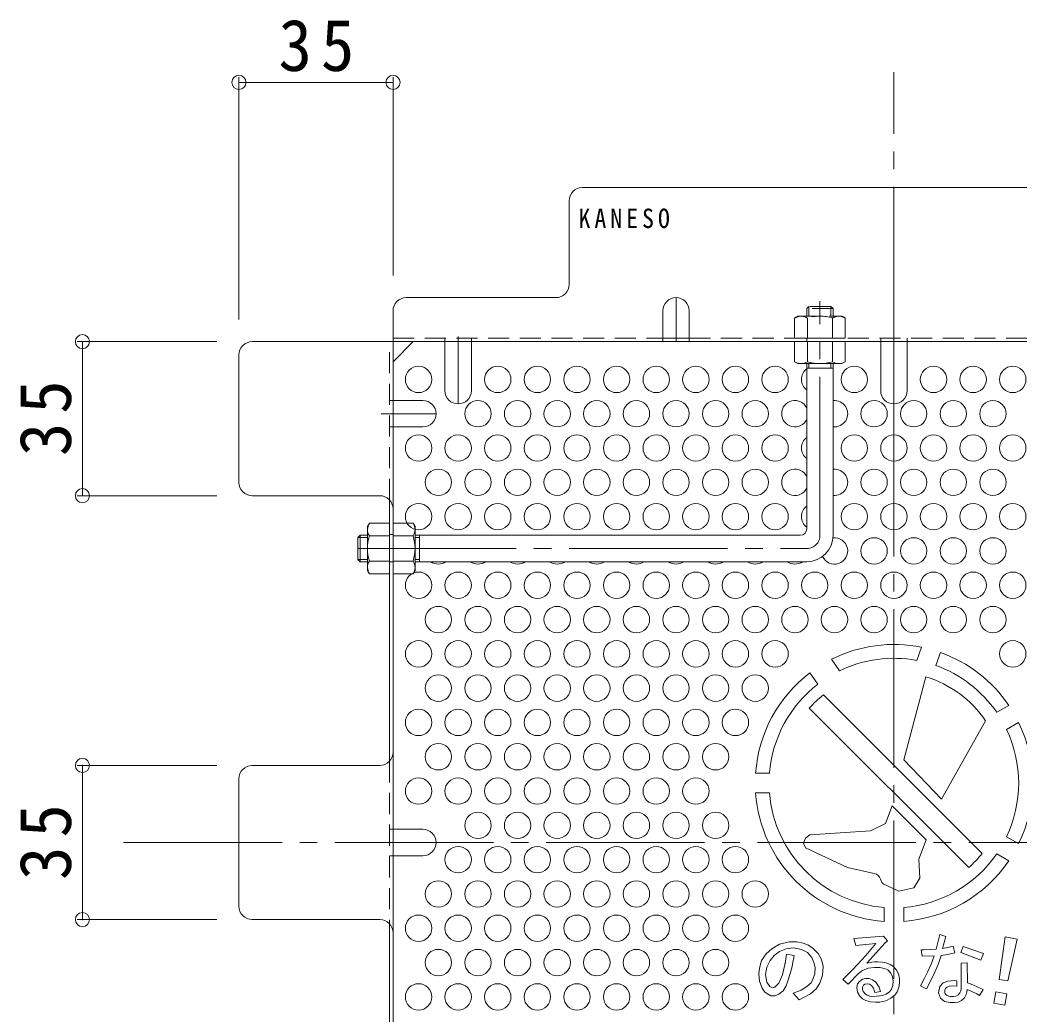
# Model space of a CAD drawing. Units: millimetres at full size, sheet at 1:4; details may follow other scales. Extents: x -838 to 994, y -781 to 732.
# Drawn here: x 236 to 463, y 404.2 to 630.1 of the extents above; entities that cross this region are included whole.
import ezdxf

# ---------------------------------------------------------------- set-up
doc = ezdxf.new("R2010")
doc.units = ezdxf.units.MM
doc.header["$LTSCALE"] = 4
doc.header["$PDMODE"] = 32
doc.header["$PDSIZE"] = 3.2
for name, pattern in [('CHAIN1', [8, 5, -1, 1, -1]), ('CHAIN2', [12, 9, -1, 1, -1]), ('DASHED1', [1.8, 1.2, -0.6])]:
    doc.linetypes.add(name, pattern=pattern)
for name, color, linetype, lineweight in [('A-1_躯体', 3, 'Continuous', 9), ('A-4_その他', 7, 'Continuous', 9), ('A-5_文字', 7, 'Continuous', 9), ('A-6_寸法', 2, 'Continuous', 9), ('A-7_ハッチ', 2, 'Continuous', 9), ('A-8_記号', 2, 'Continuous', 9), ('A-B_ﾊｯﾁ', 2, 'Continuous', 9), ('A-C_SENKIRI', 3, 'Continuous', 9)]:
    doc.layers.add(name, color=color, linetype=linetype, lineweight=lineweight)
doc.styles.add('ＭＳ ゴシック', font='')
doc.styles.get('ＭＳ ゴシック').set_extended_font_data('MS Gothic')

msp = doc.modelspace()

# ---------------------------------------------------------------- linework, layer by layer
at = {"layer": 'A-1_躯体', "linetype": 'CHAIN2'}
for p, q in [((417.793, 512.966), (417.793, 566.198)), ((312.793, 509.966), (414.793, 509.966))]:
    msp.add_line(p, q, dxfattribs=at)
at = {"layer": 'A-1_躯体', "linetype": 'DASHED1'}
for p, q in [((414.793, 564.466), (415.293, 564.966)), ((414.793, 564.466), (414.793, 562.766)), ((420.793, 564.466), (414.793, 564.466)), ((415.293, 562.766), (415.293, 564.966)), ((420.293, 562.766), (420.293, 564.966)), ((420.793, 564.466), (420.793, 562.766))]:
    msp.add_line(p, q, dxfattribs=at)
at = {"layer": 'A-1_躯体'}
for p, q in [((414.793, 514.466), (414.793, 551.966)), ((415.293, 550.966), (415.293, 551.966)), ((420.293, 550.966), (420.293, 551.966)), ((420.793, 512.966), (420.793, 551.966)), ((420.793, 550.966), (414.793, 550.966)), ((314.993, 512.466), (312.793, 512.466)), ((313.293, 512.966), (314.993, 512.966)), ((313.293, 512.966), (313.293, 506.966)), ((325.793, 512.966), (413.293, 512.966)), ((326.793, 512.466), (325.793, 512.466)), ((326.793, 512.966), (326.793, 506.966)), ((314.993, 507.466), (312.793, 507.466)), ((313.293, 506.966), (312.793, 507.466)), ((313.293, 506.966), (314.993, 506.966)), ((326.793, 507.466), (325.793, 507.466)), ((325.793, 506.966), (414.793, 506.966))]:
    msp.add_line(p, q, dxfattribs=at)
at = {"layer": 'A-1_躯体', "linetype": 'DASHED1'}
msp.add_lwpolyline([(420.793, 564.466), (420.293, 564.966), (415.293, 564.966)], dxfattribs=at)
at = {"layer": 'A-1_躯体'}
msp.add_lwpolyline([(313.293, 512.966), (312.793, 512.466), (312.793, 507.466)], dxfattribs=at)
for centre, radius in [((413.293, 514.466), 1.5), ((414.793, 512.966), 6)]:
    msp.add_arc(centre, radius, 270, 0, dxfattribs=at)
at = {"layer": 'A-1_躯体', "linetype": 'CHAIN2'}
msp.add_arc((414.793, 512.966), 3, 270, 0, dxfattribs=at)
at = {"layer": 'A-4_その他'}
for p, q in [((285.79, 617.078), (285.79, 561.966)), ((285.79, 615.878), (320.793, 615.878)), ((320.793, 617.078), (320.793, 571.966)), ((249.019, 556.966), (280.79, 556.966)), ((250.219, 521.965), (250.219, 556.966)), ((249.019, 521.965), (280.79, 521.965)), ((249.019, 460.663), (280.79, 460.663)), ((250.219, 425.662), (250.219, 460.663)), ((249.019, 425.662), (280.79, 425.662))]:
    msp.add_line(p, q, dxfattribs=at)
for p in [(285.79, 615.878), (320.793, 615.878), (250.219, 556.966), (250.219, 521.965), (250.219, 460.663), (250.219, 425.662)]:
    msp.add_point(p, dxfattribs=at)
at = {"layer": 'A-6_寸法'}
for centre in [(326.593, 548.384), (344.593, 548.384), (353.593, 548.384), (362.593, 548.384), (371.593, 548.384), (380.593, 548.384), (389.593, 548.384), (398.593, 548.384), (407.593, 548.384), (425.593, 548.384), (443.593, 548.384), (452.593, 548.384), (461.593, 548.384), (340.093, 540.59), (349.093, 540.59), (358.093, 540.59), (367.093, 540.59), (376.093, 540.59), (385.093, 540.59), (394.093, 540.59), (403.093, 540.59), (430.093, 540.59), (439.093, 540.59), (448.093, 540.59), (457.093, 540.59), (326.593, 532.796), (335.593, 532.796), (344.593, 532.796), (353.593, 532.796), (362.593, 532.796), (371.593, 532.796), (380.593, 532.796), (389.593, 532.796), (398.593, 532.796), (407.593, 532.796), (425.593, 532.796), (434.593, 532.796), (443.593, 532.796), (452.593, 532.796), (461.593, 532.796), (331.093, 525.002), (340.093, 525.002), (349.093, 525.002), (358.093, 525.002), (367.093, 525.002), (376.093, 525.002), (385.093, 525.002), (394.093, 525.002), (403.093, 525.002), (430.093, 525.002), (439.093, 525.002), (448.093, 525.002), (457.093, 525.002), (326.593, 517.207), (335.593, 517.207), (344.593, 517.207), (353.593, 517.207), (362.593, 517.207), (371.593, 517.207), (380.593, 517.207), (389.593, 517.207), (398.593, 517.207), (407.593, 517.207), (425.593, 517.207), (434.593, 517.207), (443.593, 517.207), (452.593, 517.207), (461.593, 517.207), (430.093, 509.413), (439.093, 509.413), (448.093, 509.413), (457.093, 509.413), (326.593, 501.619), (335.593, 501.619), (344.593, 501.619), (353.593, 501.619), (362.593, 501.619), (371.593, 501.619), (380.593, 501.619), (389.593, 501.619), (398.593, 501.619), (407.593, 501.619), (416.593, 501.619), (425.593, 501.619), (434.593, 501.619), (443.593, 501.619), (452.593, 501.619), (461.593, 501.619), (331.093, 493.825), (340.093, 493.825), (349.093, 493.825), (358.093, 493.825), (367.093, 493.825), (376.093, 493.825), (385.093, 493.825), (394.093, 493.825), (403.093, 493.825), (412.093, 493.825), (421.093, 493.825), (430.093, 493.825), (439.093, 493.825), (448.093, 493.825), (457.093, 493.825), (326.593, 486.03), (335.593, 486.03), (344.593, 486.03), (353.593, 486.03), (362.593, 486.03), (371.593, 486.03), (380.593, 486.03), (389.593, 486.03), (398.593, 486.03), (407.593, 486.03), (461.593, 486.03), (331.093, 478.236), (340.093, 478.236), (349.093, 478.236), (358.093, 478.236), (367.093, 478.236), (376.093, 478.236), (385.093, 478.236), (394.093, 478.236), (403.093, 478.236), (326.593, 470.442), (335.593, 470.442), (344.593, 470.442), (353.593, 470.442), (362.593, 470.442), (371.593, 470.442), (380.593, 470.442), (389.593, 470.442), (398.593, 470.442), (331.093, 462.648), (340.093, 462.648), (349.093, 462.648), (358.093, 462.648), (367.093, 462.648), (376.093, 462.648), (385.093, 462.648), (394.093, 462.648), (326.593, 454.853), (335.593, 454.853), (344.593, 454.853), (353.593, 454.853), (362.593, 454.853), (371.593, 454.853), (380.593, 454.853), (389.593, 454.853), (340.093, 447.059), (349.093, 447.059), (358.093, 447.059), (367.093, 447.059), (376.093, 447.059), (385.093, 447.059), (394.093, 447.059), (335.593, 439.265), (344.593, 439.265), (353.593, 439.265), (362.593, 439.265), (371.593, 439.265), (380.593, 439.265), (389.593, 439.265), (398.593, 439.265), (331.093, 431.471), (340.093, 431.471), (349.093, 431.471), (358.093, 431.471), (367.093, 431.471), (376.093, 431.471), (385.093, 431.471), (394.093, 431.471), (403.093, 431.471), (326.593, 423.677), (335.593, 423.677), (344.593, 423.677), (353.593, 423.677), (362.593, 423.677), (371.593, 423.677), (380.593, 423.677), (389.593, 423.677), (398.593, 423.677), (331.093, 415.882), (340.093, 415.882), (349.093, 415.882), (358.093, 415.882), (367.093, 415.882), (376.093, 415.882), (385.093, 415.882), (394.093, 415.882), (326.593, 408.088), (335.593, 408.088), (344.593, 408.088), (353.593, 408.088), (362.593, 408.088), (371.593, 408.088), (380.593, 408.088), (389.593, 408.088), (398.593, 408.088)]:
    msp.add_circle(centre, 3, dxfattribs=at)
for centre, start, end in [((416.593, 548.384), 126.8699, 233.1301), ((412.093, 540.59), 25.84193, 334.15807), ((421.093, 540.59), 264.26083, 95.73917), ((416.593, 532.796), 126.8699, 233.1301), ((412.093, 525.002), 25.84193, 334.15807), ((421.093, 525.002), 264.26083, 95.73917), ((416.593, 517.207), 126.8699, 233.1301), ((421.093, 509.413), 204.90185, 96.26111), ((331.093, 509.413), 234.66817, 305.33183), ((340.093, 509.413), 234.66817, 305.33183), ((349.093, 509.413), 234.66817, 305.33183), ((358.093, 509.413), 234.66817, 305.33183), ((367.093, 509.413), 234.66817, 305.33183), ((376.093, 509.413), 234.66817, 305.33183), ((385.093, 509.413), 234.66817, 305.33183), ((394.093, 509.413), 234.66817, 305.33183), ((403.093, 509.413), 234.66817, 305.33183), ((412.093, 509.413), 234.66817, 305.33183)]:
    msp.add_arc(centre, 3, start, end, dxfattribs=at)
at = {"layer": 'A-7_ハッチ', "linetype": 'CHAIN2'}
for p, q in [((434.593, 268.162), (434.593, 618.162)), ((259.593, 443.162), (609.593, 443.162))]:
    msp.add_line(p, q, dxfattribs=at)
at = {"layer": 'A-7_ハッチ'}
for p, q in [((505.392, 591.966), (363.794, 591.966)), ((360.794, 569.966), (360.794, 588.966)), ((323.793, 566.966), (357.794, 566.966)), ((320.793, 563.966), (320.793, 322.359)), ((288.79, 556.966), (580.397, 556.966)), ((320.793, 552.353), (325.405, 556.966)), ((382.093, 557.766), (388.093, 557.766)), ((285.79, 524.965), (285.79, 553.966)), ((317.793, 521.965), (288.79, 521.965)), ((319.993, 521.004), (319.993, 461.623)), ((317.793, 460.663), (288.79, 460.663)), ((285.79, 428.662), (285.79, 457.663)), ((317.793, 425.662), (288.79, 425.662)), ((319.993, 365.32), (319.993, 424.701))]:
    msp.add_line(p, q, dxfattribs=at)
at = {"layer": 'A-7_ハッチ', "linetype": 'DASHED1'}
for p, q in [((319.993, 521.004), (319.993, 556.966)), ((320.793, 557.766), (382.093, 557.766)), ((332.593, 556.966), (332.593, 557.766)), ((338.593, 556.966), (338.593, 557.766)), ((388.093, 557.766), (481.093, 557.766)), ((414.793, 556.966), (414.793, 557.766)), ((431.593, 556.966), (431.593, 557.766)), ((437.593, 556.966), (437.593, 557.766)), ((320.793, 543.59), (319.993, 543.59)), ((320.793, 537.59), (319.993, 537.59)), ((319.993, 513.166), (320.793, 513.166)), ((319.993, 506.966), (320.793, 506.966)), ((319.993, 461.623), (319.993, 424.701)), ((320.793, 446.162), (319.993, 446.162)), ((320.793, 440.162), (319.993, 440.162))]:
    msp.add_line(p, q, dxfattribs=at)
at = {"layer": 'A-7_ハッチ'}
for centre, start, end in [((363.794, 588.966), 90, 180), ((357.794, 569.966), 270, 0), ((323.793, 563.966), 90, 180), ((288.79, 553.966), 90, 180), ((288.79, 524.965), 180, 270), ((317.793, 518.965), 0, 90), ((317.793, 463.663), 270, 0), ((288.79, 457.663), 90, 180), ((288.79, 428.662), 180, 270), ((317.793, 422.662), 0, 90)]:
    msp.add_arc(centre, 3, start, end, dxfattribs=at)
at = {"layer": 'A-8_記号', "linetype": 'CHAIN1'}
for p, q in [((385.093, 556.966), (385.093, 566.966)), ((335.593, 558.166), (335.593, 542.816)), ((434.593, 556.966), (434.593, 542.816)), ((318.086, 540.59), (330.593, 540.59)), ((318.086, 443.162), (330.593, 443.162))]:
    msp.add_line(p, q, dxfattribs=at)
at = {"layer": 'A-8_記号'}
for p, q in [((382.093, 563.966), (382.093, 556.966)), ((388.093, 563.966), (388.093, 556.966)), ((332.593, 545.816), (332.593, 556.966)), ((338.593, 545.816), (338.593, 556.966)), ((431.593, 545.816), (431.593, 556.966)), ((437.593, 545.816), (437.593, 556.966)), ((327.593, 543.59), (320.793, 543.59)), ((327.593, 537.59), (320.793, 537.59)), ((327.593, 446.162), (320.793, 446.162)), ((327.593, 440.162), (320.793, 440.162))]:
    msp.add_line(p, q, dxfattribs=at)
for centre, start, end in [((385.093, 563.966), 0, 180), ((335.593, 545.816), 180, 0), ((434.593, 545.816), 180, 0), ((327.593, 540.59), 270, 90), ((327.593, 443.162), 270, 90)]:
    msp.add_arc(centre, 3, start, end, dxfattribs=at)
at = {"layer": 'A-B_ﾊｯﾁ', "linetype": 'DASHED1'}
for p, q in [((412.793, 562.766), (412.043, 562.333)), ((412.043, 557.766), (412.043, 562.333)), ((412.793, 562.766), (422.793, 562.766)), ((414.93, 562.333), (414.93, 557.766)), ((420.656, 562.333), (420.656, 557.766)), ((422.793, 562.766), (423.543, 562.333)), ((423.543, 557.766), (423.543, 562.333)), ((412.043, 557.766), (423.543, 557.766))]:
    msp.add_line(p, q, dxfattribs=at)
at = {"layer": 'A-B_ﾊｯﾁ'}
for p, q in [((412.043, 556.966), (412.043, 552.399)), ((423.543, 556.966), (412.043, 556.966)), ((414.93, 552.399), (414.93, 556.966)), ((420.656, 552.399), (420.656, 556.966)), ((423.543, 556.966), (423.543, 552.399)), ((412.793, 551.966), (412.043, 552.399)), ((422.793, 551.966), (412.793, 551.966)), ((422.793, 551.966), (423.543, 552.399)), ((314.993, 514.966), (315.426, 515.716)), ((319.993, 515.716), (315.426, 515.716)), ((319.993, 515.716), (319.993, 504.216)), ((320.793, 515.716), (325.36, 515.716)), ((320.793, 515.716), (320.793, 504.216)), ((325.793, 514.966), (325.36, 515.716)), ((314.993, 514.966), (314.993, 504.966)), ((325.793, 514.966), (325.793, 504.966)), ((315.426, 512.829), (319.993, 512.829)), ((325.36, 512.829), (320.793, 512.829)), ((315.426, 507.102), (319.993, 507.102)), ((325.36, 507.102), (320.793, 507.102)), ((314.993, 504.966), (315.426, 504.216)), ((319.993, 504.216), (315.426, 504.216)), ((320.793, 504.216), (325.36, 504.216)), ((325.793, 504.966), (325.36, 504.216))]:
    msp.add_line(p, q, dxfattribs=at)
at = {"layer": 'A-B_ﾊｯﾁ', "linetype": 'DASHED1'}
for centre, radius, start, end in [((413.688, 559.484), 3.29, 93.92075, 120), ((413.453, 560.031), 2.735, 57.31491, 89.78969), ((417.793, 553.083), 9.683, 72.79973, 107.20026), ((422.133, 560.031), 2.735, 90.2103, 122.68507), ((421.898, 559.484), 3.29, 59.99998, 86.07924)]:
    msp.add_arc(centre, radius, start, end, dxfattribs=at)
at = {"layer": 'A-B_ﾊｯﾁ'}
for centre, radius, start, end in [((413.688, 555.248), 3.29, 239.99998, 266.07924), ((413.453, 554.7), 2.735, 270.2103, 302.68507), ((417.793, 561.648), 9.683, 252.79973, 287.20026), ((422.133, 554.7), 2.735, 237.31491, 269.78969), ((421.898, 555.248), 3.29, 273.92075, 300), ((318.275, 514.071), 3.29, 150, 176.07925), ((322.511, 514.071), 3.29, 3.92075, 30), ((317.728, 514.306), 2.735, 180.21031, 212.68509), ((323.058, 514.306), 2.735, 327.31491, 359.78969), ((324.676, 509.966), 9.683, 162.79974, 197.20027), ((316.111, 509.966), 9.683, 342.79973, 17.20026), ((317.728, 505.626), 2.735, 147.31493, 179.7897), ((323.058, 505.626), 2.735, 0.2103, 32.68507), ((318.275, 505.86), 3.29, 183.92076, 210.00002), ((322.511, 505.86), 3.29, 329.99998, 356.07924)]:
    msp.add_arc(centre, radius, start, end, dxfattribs=at)
at = {"layer": 'A-C_SENKIRI'}
for p, q in [((440.862, 487.537), (439.771, 484.541)), ((445.209, 486.325), (444.132, 483.364)), ((420.397, 484.787), (422.225, 482.177)), ((417.316, 479.145), (415.508, 481.727)), ((441.829, 480.806), (436.884, 461.916)), ((418.572, 476.698), (454.624, 440.646)), ((415.376, 473.657), (451.583, 437.451)), ((457.943, 472.746), (460.678, 474.326)), ((455.429, 470.842), (445.442, 453.031)), ((460.193, 468.849), (462.928, 470.429)), ((436.884, 461.916), (445.442, 453.031)), ((403.174, 458.917), (406.333, 458.917)), ((403.174, 454.417), (406.333, 454.417)), ((432.648, 447.49), (434.223, 451.504)), ((434.223, 451.504), (441.956, 443.801)), ((429.241, 445.839), (432.648, 447.49)), ((414.045, 442.98), (414.543, 441.927)), ((440.224, 439.386), (441.956, 443.801)), ((462.928, 442.906), (460.193, 444.486)), ((424.057, 437.49), (414.543, 441.927)), ((460.678, 439.009), (457.943, 440.589)), ((440.454, 435.033), (440.224, 439.386)), ((430.133, 436.106), (424.057, 437.49)), ((431.568, 434.84), (431.839, 434.095)), ((432.165, 433.74), (431.839, 434.095)), ((435.732, 432.076), (432.165, 433.74)), ((432.343, 428.407), (432.343, 425.248)), ((436.843, 428.407), (436.843, 425.248)), ((408.6, 420.054), (406.87, 419.007)), ((410.786, 420.624), (408.6, 420.054)), ((412.563, 420.601), (410.786, 420.624)), ((413.952, 420.328), (412.563, 420.601)), ((415.204, 419.827), (413.952, 420.328)), ((460.459, 411.719), (462.6, 421.224)), ((405.572, 417.846), (404.547, 416.32)), ((406.87, 419.007), (405.572, 417.846)), ((407.426, 417.525), (408.59, 418.383)), ((408.59, 418.383), (410.091, 419.026)), ((409.859, 415.664), (410.159, 417.762)), ((410.091, 419.026), (411.715, 419.21)), ((411.715, 419.21), (413.615, 418.873)), ((413.615, 418.873), (414.932, 418.199)), ((414.932, 418.199), (415.943, 417.035)), ((416.342, 419.03), (415.204, 419.827)), ((417.383, 417.923), (416.342, 419.03)), ((418.149, 416.606), (417.383, 417.923)), ((446.877, 419.271), (445.651, 419.043)), ((404.547, 416.32), (404.023, 414.635)), ((405.71, 414.859), (406.446, 416.33)), ((406.446, 416.33), (407.426, 417.525)), ((409.821, 415.453), (409.29, 413.096)), ((411.47, 415.022), (411.606, 415.978)), ((411.606, 415.978), (411.857, 417.049)), ((415.943, 417.035), (416.434, 415.932)), ((416.434, 415.932), (416.679, 414.767)), ((418.517, 415.012), (418.149, 416.606)), ((449.882, 415.752), (449.882, 411.607)), ((404.023, 414.635), (403.887, 413.291)), ((403.887, 413.291), (404.046, 411.629)), ((405.434, 413.143), (405.71, 414.859)), ((405.741, 411.41), (405.434, 413.143)), ((410.513, 411.766), (411.082, 413.61)), ((411.082, 413.61), (411.47, 415.022)), ((416.617, 413.327), (416.28, 412.255)), ((416.679, 414.767), (416.617, 413.327)), ((418.394, 413.021), (418.517, 415.012)), ((404.046, 411.629), (404.684, 410.081)), ((406.429, 410.434), (405.741, 411.41)), ((408.469, 411.166), (407.56, 410.279)), ((409.29, 413.096), (408.469, 411.166)), ((410.126, 410.627), (410.513, 411.766)), ((415.76, 411.305), (414.81, 410.417)), ((416.28, 412.255), (415.76, 411.305)), ((416.893, 409.926), (417.782, 411.213)), ((417.782, 411.213), (418.394, 413.021)), ((446.877, 411.685), (445.815, 411.26)), ((448.329, 411.808), (446.877, 411.685)), ((448.876, 411.737), (448.329, 411.808)), ((448.876, 411.737), (448.852, 410.51)), ((449.882, 411.607), (449.856, 410.306)), ((458.534, 412.058), (460.459, 411.719)), ((404.684, 410.081), (405.299, 409.124)), ((405.299, 409.124), (406.597, 408.35)), ((406.917, 410.146), (406.429, 410.434)), ((407.56, 410.279), (406.917, 410.146)), ((407.507, 408.327), (408.441, 408.669)), ((408.441, 408.669), (409.397, 409.466)), ((409.397, 409.466), (410.126, 410.627)), ((412.573, 409.222), (411.685, 408.915)), ((411.685, 408.915), (413.094, 407.445)), ((413.492, 409.589), (412.573, 409.222)), ((413.094, 407.445), (415.606, 408.762)), ((414.81, 410.417), (413.492, 409.589)), ((415.606, 408.762), (416.893, 409.926)), ((430.186, 409.336), (430.226, 409.111)), ((431.555, 409.311), (430.226, 409.111)), ((431.555, 409.311), (431.236, 410.308)), ((448.852, 410.51), (447.911, 410.584)), ((406.597, 408.35), (407.507, 408.327))]:
    msp.add_line(p, q, dxfattribs=at)
for points in [[(429.241, 445.839), (415.51, 444.884), (414.543, 444.111), (414.045, 442.98)], [(435.732, 432.076), (439.149, 432.858), (440.454, 435.033)], [(445.651, 419.043), (446.403, 421.773), (445.03, 422.23), (444.212, 418.912), (442.937, 418.846), (441.417, 418.797), (440.767, 418.757)], [(425.498, 421.332), (425.961, 419.763), (430.488, 420.241), (428.192, 417.462), (425.285, 414.329), (423.015, 412.006), (424.169, 410.997), (426.532, 413.413), (427.448, 414.09), (428.776, 414.621), (430.196, 414.794), (431.404, 414.781), (432.466, 414.568), (433.249, 414.197), (433.847, 413.546), (434.266, 412.706), (434.429, 411.638), (434.348, 410.66), (434.049, 409.863), (433.571, 409.267), (432.809, 408.7), (432.027, 408.427), (430.602, 408.212), (429.542, 408.207), (429.147, 408.252), (428.492, 408.467), (428.085, 408.749), (427.634, 409.291), (427.442, 409.765), (427.442, 410.285), (427.656, 410.748), (428.017, 410.996), (428.503, 411.075), (429.056, 410.996), (429.519, 410.658), (429.926, 410.036), (430.186, 409.336)], [(431.236, 410.308), (430.502, 411.426), (429.757, 411.934), (428.977, 412.25), (428.108, 412.227), (427.453, 412.081), (426.775, 411.55), (426.357, 411.03), (426.154, 410.217), (426.301, 409.133), (426.832, 408.23), (427.453, 407.665), (428.209, 407.258), (429.294, 406.965), (430.434, 406.886), (431.405, 406.908), (432.772, 407.225), (433.901, 407.789), (434.861, 408.568), (435.347, 409.246), (435.731, 410.195), (435.9, 411.279), (435.866, 412.25), (435.623, 413.333), (435.187, 414.161), (434.476, 415), (433.774, 415.447), (432.84, 415.818), (431.894, 416.01), (430.917, 416.052), (430.216, 416.042), (429.578, 415.957), (428.442, 415.719), (432.513, 420.325), (433.163, 420.828), (432.206, 421.884), (425.498, 421.332)], [(462.6, 421.224), (459.833, 421.712), (458.534, 412.058)], [(411.857, 417.049), (411.915, 417.505), (410.159, 417.762)], [(440.767, 418.757), (441.01, 417.32), (443.752, 417.408), (443.023, 415.506), (442.226, 413.737), (441.541, 412.3), (440.634, 410.597), (442.005, 409.912), (443.487, 412.853), (444.615, 415.462), (445.3, 417.519), (446.795, 417.751), (448.413, 418.078), (448.054, 419.582), (446.877, 419.271)], [(445.815, 411.26), (445.028, 410.422), (444.755, 409.018), (445.145, 407.809), (446.12, 407.069), (447.406, 406.796), (448.429, 406.803), (449.159, 406.917), (449.953, 407.295), (450.608, 407.9), (450.999, 408.643), (451.175, 409.26), (451.264, 409.739), (452.171, 409.411), (453.468, 408.769), (454.01, 408.416), (454.879, 409.764), (453.544, 410.394), (452.561, 410.797), (451.276, 411.251), (451.231, 415.843), (449.882, 415.752)], [(447.911, 410.584), (447.15, 410.499), (446.57, 410.221), (446.316, 409.979), (446.185, 409.699), (446.146, 409.184), (446.263, 408.796), (446.544, 408.485), (447.049, 408.252), (447.447, 408.194), (448.127, 408.155), (448.691, 408.252), (449.225, 408.524), (449.584, 408.981), (449.769, 409.456), (449.866, 409.981), (449.856, 410.306)]]:
    msp.add_lwpolyline(points, dxfattribs=at)
for points in [[(450.357, 419.57), (449.812, 418.146), (454.365, 416.406), (454.963, 417.918)], [(457.292, 406.639), (459.781, 406.2), (460.234, 408.768), (457.745, 409.207)]]:
    msp.add_lwpolyline(points, close=True, dxfattribs=at)
for centre, radius, start, end in [((434.593, 456.667), 31.5, 78.52075, 116.78679), ((434.593, 456.667), 31.5, 34.09604, 70.30427), ((434.593, 456.667), 28.35, 79.47578, 115.8668), ((434.593, 456.667), 31.5, 127.29244, 175.90396), ((434.593, 456.667), 28.35, 34.55207, 70.33808), ((434.593, 456.667), 28.35, 127.54732, 175.44793), ((434.593, 456.667), 25.2, 34.22699, 73.31452), ((434.593, 456.667), 25.65, 128.65434, 138.52038), ((434.593, 456.667), 31.5, 334.09604, 25.90396), ((434.593, 456.667), 28.35, 334.55207, 25.44793), ((434.593, 456.667), 31.5, 184.09604, 265.90396), ((434.593, 456.667), 28.35, 184.55207, 265.44793), ((434.593, 456.667), 28.35, 274.55207, 325.44793), ((434.593, 456.667), 25.65, 311.47962, 321.34566), ((434.593, 456.667), 31.5, 274.09604, 325.90396), ((429.689, 434.156), 2, 20, 77.17135), ((407.187, 416.046), 2.7, 347.30733, 351.8699)]:
    msp.add_arc(centre, radius, start, end, dxfattribs=at)

# ---------------------------------------------------------------- texts
at = {"layer": 'A-4_その他', "color": 2, "insert": (294.791, 618.278), "char_height": 11.73, "attachment_point": 7, "style": 'ＭＳ ゴシック'}
msp.add_mtext('\\T1.27;\\W0.95;35', dxfattribs=at)
at = {"layer": 'A-4_その他', "color": 2, "char_height": 11.73, "attachment_point": 7, "rotation": 90, "style": 'ＭＳ ゴシック'}
for insert in [(247.819, 530.965), (247.819, 434.662)]:
    msp.add_mtext('\\T1.27;\\W0.95;35', dxfattribs=dict(at, insert=insert))
at = {"layer": 'A-5_文字', "color": 6, "insert": (362.95, 582.716), "char_height": 4.399, "attachment_point": 7, "style": 'ＭＳ ゴシック'}
msp.add_mtext('\\T1.34;\\W0.9;KANESO', dxfattribs=at)

doc.saveas('drawing.dxf')
